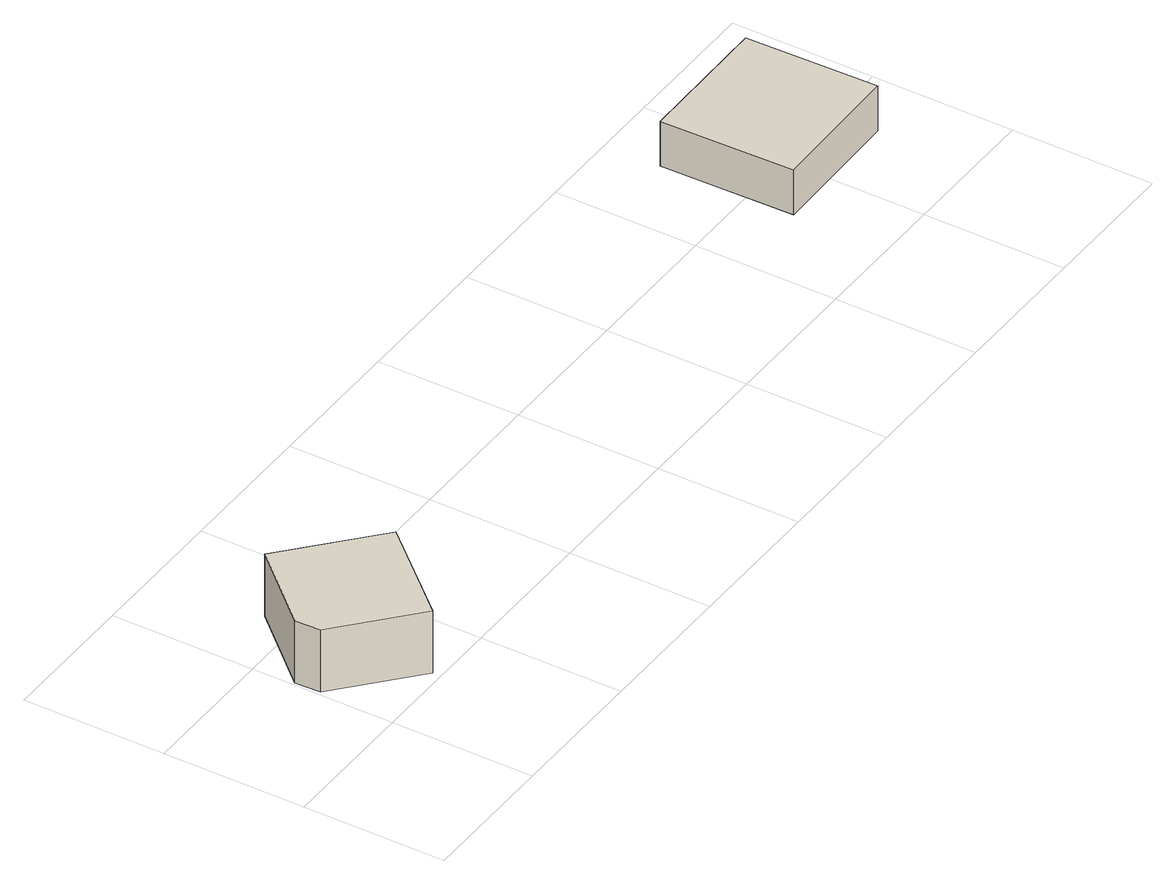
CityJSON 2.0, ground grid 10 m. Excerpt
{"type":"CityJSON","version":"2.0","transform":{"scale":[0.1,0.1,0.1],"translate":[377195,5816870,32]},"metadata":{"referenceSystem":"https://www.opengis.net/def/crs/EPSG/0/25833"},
"CityObjects":{
"building1":{"type":"Building","attributes":{"name":"Rettungsstation","Gemeindeschluessel":"11000004","BezugspunktDach":"2200","function":"31001_3070","measuredHeight":4.66,"storeysAboveGround":1},"address":[{"country":"Germany","locality":"Berlin","thoroughfareNumber":"83","thoroughfareName":"Havelchaussee"}],"geometry":[{"type":"Solid","lod":"1","boundaries":[[[[0,1,2,3,4]],[[5,6,7,8,9]],[[5,9,4,3]],[[6,5,3,2]],[[7,6,2,1]],[[8,7,1,0]],[[9,8,0,4]]]]}]},
"building2":{"type":"Building","attributes":{"Gemeindeschluessel":"11000004","BezugspunktDach":"2200","function":"31001_2523","measuredHeight":3.48,"storeysAboveGround":1},"address":[{"country":"Germany","locality":"Berlin","thoroughfareNumber":"83A","thoroughfareName":"Havelchaussee"}],"geometry":[{"type":"Solid","lod":"1","boundaries":[[[[10,11,12,13]],[[14,15,16,17]],[[14,17,13,12]],[[15,14,12,11]],[[16,15,11,10]],[[17,16,10,13]]]]}]}
},
"vertices":[
[3,53,50],[55,6,50],[110,67,50],[49,122,50],[2,71,50],[49,122,3],[110,67,3],[55,6,3],[3,53,3],[2,71,3],
[507,34,83],[605,36,83],[603,129,83],[505,128,83],[603,129,49],[605,36,49],[507,34,49],[505,128,49]
]}
